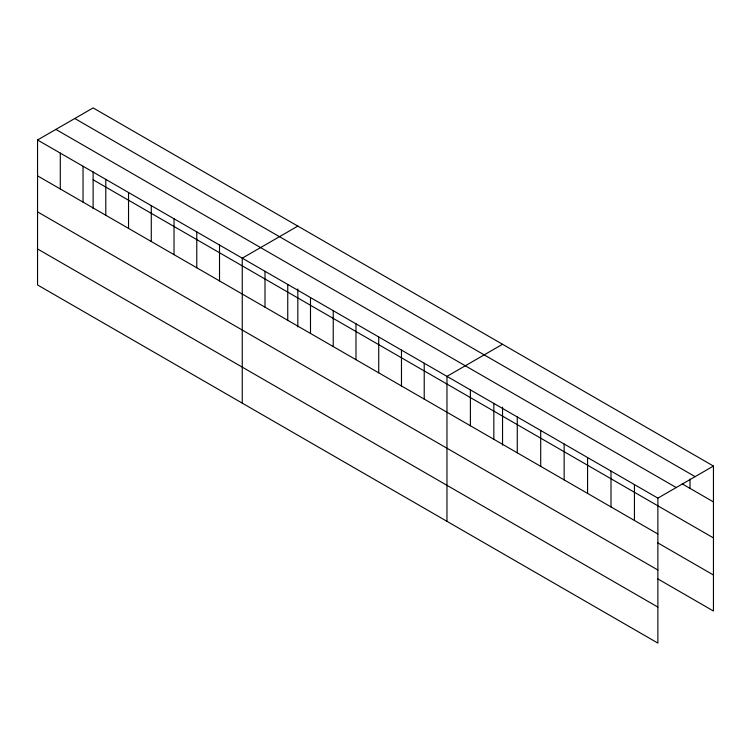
<?xml version="1.0" encoding="UTF-8"?>
<svg xmlns="http://www.w3.org/2000/svg" width="751" height="751" viewBox="0 0 751 751"><rect width="100%" height="100%" fill="white"/><g stroke="black" fill="none" stroke-linecap="round" stroke-linejoin="round"><path stroke-width="1.13" d="M37.55 139.986L657.876 498.129L657.876 643.091L37.55 284.948L37.55 139.986L93.124 107.909L713.45 466.052L713.45 611.014L657.792 578.88M297.828 226.098L242.254 258.175L242.254 403.137M502.541 344.277L446.967 376.364L446.967 521.325M657.876 498.129L713.45 466.052M74.781 118.498L695.107 476.641M682.208 483.869L713.45 501.912M55.893 129.407L676.219 487.549M93.124 179.771L713.45 537.913M37.55 175.856L657.876 533.999M657.792 542.87L713.45 575.003M37.55 211.857L657.876 570M37.55 248.947L657.876 607.09M690.019 479.129L690.019 488.385M634.445 484.602L634.445 520.471M611.004 471.074L611.004 506.934M587.573 457.547L587.573 493.407M564.142 444.01L564.142 479.88M540.701 430.483L540.701 466.352M517.27 416.955L517.27 452.815M502.541 407.145L502.541 445.127M493.839 403.428L493.839 439.288M470.398 389.891L470.398 425.761M424.221 363.231L424.221 399.1M401.475 350.097L401.475 385.967M378.729 336.974L378.729 372.834M355.983 323.841L355.983 359.701M333.237 310.707L333.237 346.568M310.492 297.574L310.492 333.435M297.828 288.957L297.828 326.938M287.746 284.441L287.746 320.301M265 271.308L265 307.168M219.517 245.042L219.517 280.912M196.771 231.918L196.771 267.778M174.025 218.785L174.025 254.645M151.28 205.652L151.28 241.512M128.534 192.519L128.534 228.379M105.788 179.386L105.788 215.246M93.124 171.895L93.124 208.75M83.042 166.253L83.042 202.122M60.296 153.12L60.296 188.989"/></g></svg>
